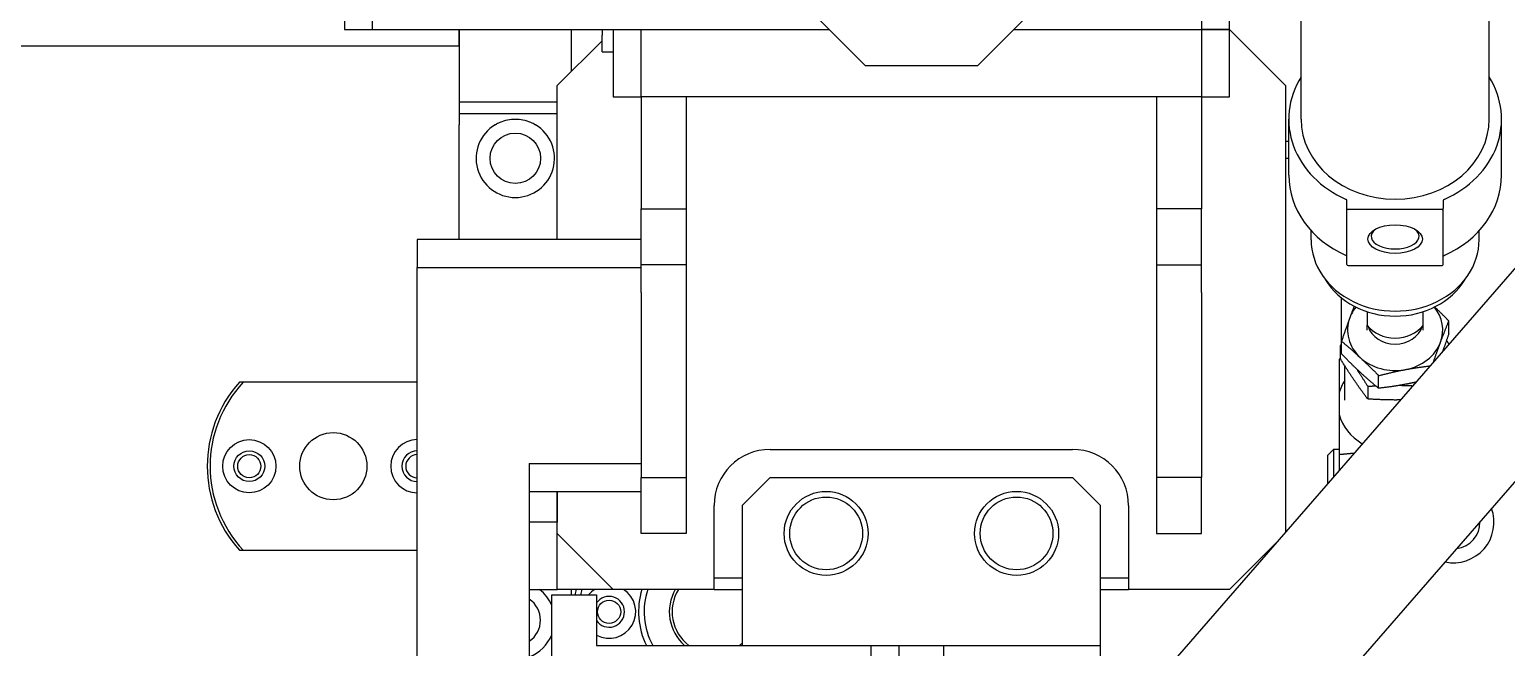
# Model space of a CAD drawing. Header units: millimetres. Extents: x 0 to 7722, y 0 to 5460.
# Drawn here: x 1578.7 to 1842.4, y 3621.6 to 3732 of the extents above; entities that cross this region are included whole.
import ezdxf

# ---------------------------------------------------------------- set-up
doc = ezdxf.new("R2010")
doc.units = ezdxf.units.MM
doc.header["$LTSCALE"] = 5
doc.layers.get('0').update_dxf_attribs({"linetype": 'CONTINUOUS'})

msp = doc.modelspace()

# ---------------------------------------------------------------- linework, layer by layer
for p, q in [((2003.469, 3872.924), (1740.893, 3570.821)), ((2023.358, 3857.698), (1759.762, 3554.421)), ((1805.731, 3715.975), (1805.731, 3796.068)), ((1839.331, 3715.975), (1839.331, 3796.068)), ((1634.931, 3743.983), (1634.931, 3731.983)), ((1639.931, 3731.983), (1639.931, 3743.983)), ((1787.931, 3743.983), (1787.931, 3731.983)), ((1792.931, 3731.983), (1792.931, 3743.983)), ((1727.931, 3725.483), (1717.931, 3735.483)), ((1757.931, 3735.483), (1747.931, 3725.483)), ((1634.931, 3731.983), (1639.931, 3731.983)), ((1639.931, 3731.983), (1721.431, 3731.983)), ((1655.431, 3731.983), (1655.431, 3718.983)), ((1655.431, 3728.983), (1655.431, 3731.983)), ((1675.431, 3731.983), (1675.431, 3724.483)), ((1680.931, 3731.983), (1680.931, 3730.983)), ((1682.931, 3731.983), (1682.931, 3719.983)), ((1687.931, 3719.983), (1687.931, 3731.983)), ((1687.931, 3731.983), (1721.431, 3731.983)), ((1754.431, 3731.983), (1787.931, 3731.983)), ((1754.431, 3731.983), (1787.931, 3731.983)), ((1792.931, 3731.983), (1787.931, 3731.983)), ((1787.931, 3731.983), (1787.931, 3719.983)), ((1787.931, 3731.983), (1792.931, 3731.983)), ((1792.931, 3731.983), (1802.931, 3721.983)), ((1792.931, 3719.983), (1792.931, 3731.983)), ((1655.431, 3728.983), (1402.931, 3728.983)), ((1672.931, 3721.983), (1680.931, 3729.983)), ((1680.931, 3727.983), (1680.931, 3730.983)), ((1680.931, 3727.983), (1682.931, 3727.983)), ((1747.931, 3725.483), (1727.931, 3725.483)), ((1672.931, 3694.483), (1672.931, 3721.983)), ((1802.931, 3721.983), (1802.931, 3642.198)), ((1672.931, 3718.983), (1655.431, 3718.983)), ((1655.431, 3718.983), (1655.431, 3716.983)), ((1682.931, 3719.983), (1687.931, 3719.983)), ((1787.931, 3719.983), (1687.931, 3719.983)), ((1687.931, 3719.983), (1687.931, 3699.983)), ((1695.931, 3719.983), (1695.931, 3699.983)), ((1779.931, 3719.983), (1779.931, 3699.983)), ((1787.931, 3719.983), (1792.931, 3719.983)), ((1787.931, 3719.983), (1787.931, 3699.983)), ((1655.431, 3716.983), (1672.931, 3716.983)), ((1655.431, 3716.983), (1655.431, 3714.983)), ((1803.531, 3705.975), (1803.531, 3715.975)), ((1841.531, 3705.975), (1841.531, 3715.975)), ((1655.431, 3694.483), (1655.431, 3714.983)), ((1803.531, 3711.983), (1802.931, 3711.983)), ((1802.931, 3708.983), (1803.531, 3708.983)), ((1802.931, 3708.983), (1802.931, 3642.198)), ((1687.931, 3699.983), (1695.931, 3699.983)), ((1687.931, 3689.983), (1687.931, 3699.983)), ((1695.931, 3699.983), (1695.931, 3689.983)), ((1779.931, 3699.983), (1779.931, 3689.983)), ((1787.931, 3699.983), (1779.931, 3699.983)), ((1787.931, 3689.983), (1787.931, 3699.983)), ((1813.931, 3699.99), (1813.931, 3701.414)), ((1813.931, 3689.99), (1813.931, 3699.99)), ((1831.131, 3701.414), (1831.131, 3699.99)), ((1831.131, 3689.99), (1831.131, 3699.99)), ((1830.931, 3699.82), (1814.131, 3699.82)), ((1807.531, 3694.447), (1807.531, 3696.059)), ((1837.531, 3694.447), (1837.531, 3696.059)), ((1647.931, 3694.483), (1647.931, 3689.483)), ((1687.931, 3694.483), (1647.931, 3694.483)), ((1647.931, 3549.483), (1647.931, 3689.483)), ((1647.931, 3689.483), (1687.931, 3689.483)), ((1695.931, 3689.983), (1687.931, 3689.983)), ((1687.931, 3684.983), (1687.931, 3689.983)), ((1695.931, 3689.983), (1695.931, 3684.983)), ((1779.931, 3689.983), (1787.931, 3689.983)), ((1779.931, 3689.983), (1779.931, 3684.983)), ((1787.931, 3684.983), (1787.931, 3689.983)), ((1814.131, 3689.82), (1830.931, 3689.82)), ((1687.931, 3684.983), (1687.931, 3651.983)), ((1687.931, 3684.983), (1687.931, 3654.483)), ((1695.931, 3684.983), (1695.931, 3651.983)), ((1779.931, 3684.983), (1779.931, 3651.983)), ((1787.931, 3684.983), (1787.931, 3651.983)), ((1812.931, 3675.829), (1812.931, 3684.058)), ((1817.531, 3681.578), (1817.531, 3679.165)), ((1827.531, 3679.165), (1827.531, 3681.578)), ((1817.531, 3678.301), (1817.531, 3679.165)), ((1827.531, 3678.301), (1827.531, 3679.165)), ((1832.113, 3677.661), (1832.113, 3679.922)), ((1812.949, 3674.048), (1812.949, 3676.309)), ((1812.716, 3675.484), (1812.716, 3673.223)), ((1813.531, 3665.8), (1813.531, 3671.923)), ((1647.931, 3668.983), (1616.838, 3668.983)), ((1817.624, 3668.256), (1817.624, 3665.995)), ((1819.58, 3667.895), (1819.58, 3670.156)), ((1710.931, 3656.983), (1764.931, 3656.983)), ((1810.531, 3655.983), (1811.531, 3656.983)), ((1810.531, 3650.942), (1810.531, 3655.983)), ((1811.531, 3656.983), (1811.531, 3652.093)), ((1812.531, 3656.983), (1811.531, 3656.983)), ((1812.531, 3656.09), (1812.531, 3653.243)), ((1667.931, 3654.483), (1687.931, 3654.483)), ((1667.931, 3654.483), (1667.931, 3549.483)), ((1687.931, 3641.983), (1687.931, 3651.983)), ((1687.931, 3651.983), (1695.931, 3651.983)), ((1695.931, 3651.983), (1695.931, 3641.983)), ((1710.931, 3651.983), (1705.931, 3646.983)), ((1710.931, 3651.983), (1764.931, 3651.983)), ((1769.931, 3646.983), (1764.931, 3651.983)), ((1779.931, 3651.983), (1779.931, 3641.983)), ((1787.931, 3651.983), (1779.931, 3651.983)), ((1787.931, 3641.983), (1787.931, 3651.983)), ((1667.931, 3649.483), (1687.931, 3649.483)), ((1672.931, 3641.983), (1672.931, 3649.483)), ((1672.931, 3649.483), (1672.931, 3643.983)), ((1700.931, 3631.983), (1700.931, 3646.983)), ((1705.931, 3646.983), (1705.931, 3621.983)), ((1769.931, 3621.983), (1769.931, 3646.983)), ((1774.931, 3646.983), (1774.931, 3631.983)), ((1672.931, 3643.983), (1667.931, 3643.983)), ((1682.931, 3631.983), (1672.931, 3641.983)), ((1672.931, 3631.983), (1672.931, 3641.983)), ((1695.931, 3641.983), (1687.931, 3641.983)), ((1779.931, 3641.983), (1787.931, 3641.983)), ((1801.504, 3640.556), (1792.931, 3631.983)), ((1616.838, 3638.983), (1647.931, 3638.983)), ((1705.931, 3633.983), (1700.931, 3633.983)), ((1774.931, 3633.983), (1769.931, 3633.983)), ((1667.931, 3631.983), (1672.931, 3631.983)), ((1682.931, 3631.983), (1672.931, 3631.983)), ((1675.431, 3631.983), (1675.431, 3630.983)), ((1700.931, 3631.983), (1682.931, 3631.983)), ((1700.931, 3631.983), (1705.931, 3631.983)), ((1769.931, 3631.983), (1774.931, 3631.983)), ((1792.931, 3631.983), (1774.931, 3631.983)), ((1671.931, 3616.983), (1671.931, 3630.983)), ((1671.931, 3630.983), (1679.931, 3630.983)), ((1679.931, 3630.983), (1679.931, 3621.983)), ((1679.931, 3621.983), (1705.931, 3621.983)), ((1705.931, 3621.983), (1769.931, 3621.983)), ((1728.931, 3621.983), (1728.931, 3611.983)), ((1733.931, 3621.983), (1733.931, 3616.983)), ((1741.931, 3616.983), (1741.931, 3621.983)), ((1769.931, 3611.852), (1769.931, 3621.983))]:
    msp.add_line(p, q)
for centre, radius in [((1665.431, 3708.983), 4.5), ((1617.931, 3653.983), 4.75), ((1632.931, 3653.983), 6), ((1617.931, 3653.983), 2.75), ((1617.931, 3653.983), 2.067), ((1720.931, 3641.983), 7.5), ((1720.931, 3641.983), 6.5), ((1754.931, 3641.983), 7.5), ((1754.931, 3641.983), 6.5), ((1682.181, 3627.983), 2.067)]:
    msp.add_circle(centre, radius)
for centre, radius, start, end in [((1665.431, 3708.983), 7, 121.00272, 58.99728), ((1632.931, 3653.983), 22.5, 138.18969, 221.81031), ((1632.931, 3653.983), 22, 137.01411, 222.98589), ((1647.931, 3653.983), 4.75, 90, 270), ((1647.931, 3653.983), 2.75, 90, 270), ((1647.931, 3653.983), 2.067, 90, 270), ((1710.931, 3646.983), 10, 90, 180), ((1764.931, 3646.983), 10, 0, 90), ((1832.931, 3643.983), 7.25, 258.12567, 19.88275), ((1832.931, 3643.983), 4.75, 276.97476, 1.03365), ((1665.431, 3626.483), 7, 21.78679, 51.78679), ((1700.931, 3627.983), 25, 170.7931, 173.1079), ((1700.931, 3627.983), 24, 170.40593, 172.81924), ((1682.181, 3627.983), 4.75, 122.6369, 140.83329), ((1682.181, 3627.983), 4.75, 241.72629, 57.3631), ((1700.931, 3627.983), 13.5, 162.76471, 206.3878), ((1700.931, 3627.983), 12.5, 161.33708, 208.6854), ((1700.931, 3627.983), 8, 150, 228.59038), ((1700.931, 3627.983), 7.5, 147.76905, 233.1301), ((1665.431, 3626.483), 4.5, 303.74899, 56.25101), ((1682.181, 3627.983), 2.75, 215.09681, 144.90319), ((1665.431, 3626.483), 7, 290.92483, 338.21321), ((1700.931, 3627.983), 7.5, 306.8699, 311.81032)]:
    msp.add_arc(centre, radius, start, end)
for centre, major_axis, ratio, start_param, end_param in [((1822.531, 3715.975), (-19, 0), 0.8502651, 5.7971901, 7.3747022), ((1822.531, 3715.975), (19, 0), 0.8502651, 5.1916684, 6.7691805), ((1822.531, 3715.975), (16.8, 0), 0.8502651, 3.1415927, 6.2831853), ((1822.531, 3705.975), (-19, 0), 0.8502651, 0, 1.0915169), ((1822.531, 3705.975), (19, 0), 0.8502651, 5.1916684, 6.2831853), ((1813.631, 3701.414), (0.3, 0), 0.8502651, 0, 1.0915169), ((1814.131, 3699.99), (-0.2, 0), 0.8502651, 0, 1.5707963), ((1830.931, 3699.99), (0.2, 0), 0.8502651, 4.712389, 6.2831853), ((1831.431, 3701.414), (-0.3, 0), 0.8502651, 5.1916684, 6.2831853), ((1822.531, 3695.051), (-4.283, 0), 0.5263546, 5.6990602, 10.0089031), ((1822.531, 3694.447), (-15, 0), 0.8502651, 0, 3.1415927), ((1813.631, 3691.413), (0.3, 0), 0.8502651, 0, 1.0915169), ((1814.131, 3689.99), (-0.2, 0), 0.8502651, 0, 1.5707963), ((1830.931, 3689.99), (0.2, 0), 0.8502651, 4.712389, 6.2831853), ((1831.431, 3691.413), (-0.3, 0), 0.8502651, 5.1916684, 6.2831853), ((1822.531, 3692.605), (13.9, 0), 0.8502651, 3.6081824, 5.8165955), ((1822.531, 3678.301), (-8.5, 0), 0.8502651, 5.6807215, 5.977747), ((1822.531, 3678.301), (8.5, 0), 0.8502651, 5.977747, 6.8856491), ((1822.531, 3678.301), (-8.5, 0), 0.8502651, 5.977747, 7.0249446), ((1822.531, 3681.985), (6, 0), 0.8502651, 3.7272782, 5.6974998), ((1822.531, 3680.039), (-5, 0), 0.8502651, 0.2543216, 2.8872711), ((1822.531, 3678.301), (8.5, 0), 0.8502651, 4.9305495, 5.977747), ((1822.531, 3678.301), (8.5, 0), 0.8502651, 3.8833519, 4.9305495), ((1822.531, 3665.142), (-10.25, 0), 0.8502651, 5.7841586, 6.0618709), ((1822.531, 3665.142), (-10.25, 0), 0.8502651, 0.2213144, 0.9611945)]:
    msp.add_ellipse(centre, major_axis=major_axis, ratio=ratio, start_param=start_param, end_param=end_param)
msp.add_ellipse((1822.531, 3694.557), major_axis=(4.864, 0), ratio=0.5263546)
for points, knots in [([(1661.826, 3714.983), (1662.115, 3715.157), (1662.421, 3715.312), (1663.164, 3715.622), (1663.61, 3715.758), (1664.517, 3715.939), (1664.979, 3715.983), (1665.883, 3715.983), (1666.345, 3715.939), (1667.252, 3715.758), (1667.698, 3715.622), (1668.441, 3715.312), (1668.747, 3715.157), (1669.037, 3714.983)], [1.15156145, 1.15156145, 1.15156145, 1.15156145, 1.25337787, 1.25337787, 1.38910827, 1.38910827, 1.52483866, 1.52483866, 1.66056906, 1.66056906, 1.79629945, 1.79629945, 1.89811588, 1.89811588, 1.89811588, 1.89811588]), ([(1812.531, 3667.055), (1812.531, 3666.878), (1812.531, 3666.666), (1812.531, 3666.074), (1812.531, 3665.576), (1812.531, 3665.155), (1812.531, 3664.735), (1812.531, 3664.225), (1812.531, 3663.621), (1812.531, 3663.406), (1812.531, 3663.229)], [-0.21095721, -0.21095721, -0.21095721, -0.21095721, -0.14832859, -0.14832859, 0, 0, 0, 0.14832859, 0.14832859, 0.21095721, 0.21095721, 0.21095721, 0.21095721])]:
    msp.add_open_spline(points, degree=3, knots=knots)
for points, weights in [([(1815.217, 3682.555), (1814.812, 3681.518), (1814.424, 3680.474)], [1.08259989003, 1.05262631949, 1]), ([(1832.113, 3679.922), (1830.772, 3681.306), (1829.599, 3682.428)], [1.11704959467, 1.1018612043, 1.04240014134]), ([(1814.424, 3680.474), (1813.74, 3678.627), (1812.949, 3676.309)], [1, 1.09702036514, 1.11704959467]), ([(1830.638, 3676.128), (1831.323, 3677.974), (1832.113, 3679.922)], [1, 1.09702036514, 1.11704959467]), ([(1812.949, 3676.309), (1814.725, 3674.846), (1816.264, 3673.418)], [1.11704959467, 1.09702036514, 1]), ([(1832.113, 3677.661), (1831.522, 3675.927), (1831.005, 3674.498)], [1.11704959467, 1.10200499551, 1.04352203028]), ([(1832.144, 3675.809), (1831.924, 3676.162), (1831.713, 3676.496)], [1.11341070132, 1.10890784219, 1.10211380786]), ([(1812.949, 3675.858), (1812.834, 3675.673), (1812.716, 3675.484)], [1.11276849902, 1.11522759703, 1.11704959467]), ([(1812.716, 3675.484), (1812.834, 3675.327), (1812.949, 3675.173)], [1.11704959467, 1.11522759703, 1.11276849902]), ([(1816.264, 3670.786), (1814.725, 3672.214), (1812.949, 3674.048)], [1, 1.09702036514, 1.11704959467]), ([(1829.397, 3672.648), (1830.05, 3674.543), (1830.638, 3676.128)], [1.10906986232, 1.08210234838, 1]), ([(1812.78, 3673.12), (1812.656, 3673.108), (1812.531, 3673.096)], [1.07430285897, 1.07385859772, 1.0733305834]), ([(1812.531, 3673.096), (1812.531, 3669.723), (1812.531, 3667.055)], [1.07333058339, 1.09263393613, 1]), ([(1815.17, 3669.424), (1814.031, 3671.101), (1812.716, 3673.223)], [1, 1.09702036514, 1.11704959467]), ([(1815.609, 3671.402), (1816.547, 3669.994), (1817.624, 3668.256)], [1.03217477431, 1.10059457426, 1.11704959467]), ([(1816.264, 3673.418), (1817.803, 3671.99), (1819.58, 3670.156)], [1, 1.09702036514, 1.11704959467]), ([(1819.58, 3670.156), (1822.147, 3670.826), (1824.371, 3671.245)], [1.11704959467, 1.09702036514, 1]), ([(1824.371, 3671.245), (1826.43, 3671.633), (1828.76, 3671.915)], [1, 1.08921416824, 1.1133280983]), ([(1616.838, 3668.983), (1616.503, 3668.983), (1616.161, 3668.983)], [1, 1.00011575637, 1]), ([(1817.624, 3665.995), (1816.309, 3667.747), (1815.17, 3669.424)], [1.11704959467, 1.09702036514, 1]), ([(1819.58, 3667.895), (1817.803, 3669.359), (1816.264, 3670.786)], [1.11704959467, 1.09702036514, 1]), ([(1817.624, 3668.256), (1818.354, 3668.308), (1819.039, 3668.345)], [1.11704959467, 1.11141078974, 1.09966978561]), ([(1824.371, 3668.613), (1822.147, 3668.194), (1819.58, 3667.895)], [1, 1.09702036514, 1.11704959467]), ([(1823.385, 3668.436), (1824.495, 3668.42), (1825.672, 3668.363)], [1.03132655896, 1.07092817157, 1.09328327574]), ([(1826.218, 3668.991), (1825.283, 3668.785), (1824.371, 3668.613)], [1.0637210966, 1.03766113126, 1]), ([(1822.531, 3665.81), (1820.253, 3665.81), (1817.624, 3665.995)], [1, 1.09702036514, 1.11704959467]), ([(1823.46, 3665.817), (1822.994, 3665.81), (1822.531, 3665.81)], [1.03387530089, 1.01830850242, 1]), ([(1812.531, 3663.229), (1812.531, 3660.359), (1812.531, 3656.09)], [1, 1.09263393613, 1.07333058339]), ([(1812.531, 3656.09), (1813.965, 3656.233), (1815.221, 3656.338)], [1.0733305834, 1.07941606641, 1.07437656531]), ([(1616.161, 3638.983), (1616.503, 3638.983), (1616.838, 3638.983)], [1, 1.00011575637, 1])]:
    msp.add_rational_spline(points, weights, degree=2)

doc.saveas('drawing.dxf')
